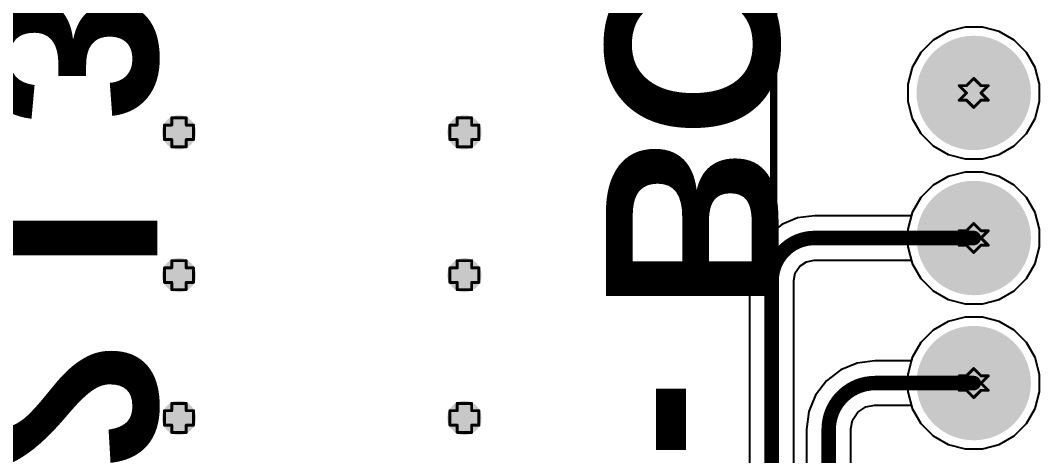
# Model space of a CAD drawing. Header units: inches. Extents: x -0.1 to 10.2, y 0 to 6.5.
# Drawn here: x 0.717 to 1.42, y 1.765 to 2.065 of the extents above; entities that cross this region are included whole.
import ezdxf

# ---------------------------------------------------------------- set-up
doc = ezdxf.new("R2010")
doc.units = ezdxf.units.IN
doc.header["$MEASUREMENT"] = 0
for name, color, linetype in [('Bottom Layer', 5, 'Continuous'), ('Bottom Overlay', 54, 'Continuous'), ('Bottom Solder', 6, 'Continuous'), ('Drill Drawing', 1, 'Continuous'), ('Multi-Layer', 9, 'Continuous'), ('Pad Holes', 156, 'Continuous'), ('Top Layer', 1, 'Continuous'), ('Top Solder', 216, 'Continuous'), ('Via Holes', 16, 'Continuous')]:
    doc.layers.add(name, color=color, linetype=linetype)
doc.styles.add('Arial_Bold', font='', dxfattribs={"height": 0.2})
doc.styles.get('Arial_Bold').set_extended_font_data('Arial', bold=True)

# ---------------------------------------------------------------- blocks, each defined once
blk = doc.blocks.new('X9555WV_2_12_6TV01_B_56')
at = {"layer": 'Bottom Layer'}
h = blk.add_hatch(color=5, dxfattribs=at)
edge = h.paths.add_edge_path()
edge.add_arc((0.15, -0.05), 0.03543, 0, 360)
h = blk.add_hatch(color=5, dxfattribs=at)
edge = h.paths.add_edge_path()
edge.add_arc((0.25, -0.05), 0.03543, 0, 360)
h = blk.add_hatch(color=5, dxfattribs=at)
edge = h.paths.add_edge_path()
edge.add_arc((0.35, -0.05), 0.03543, 0, 360)
at = {"layer": 'Bottom Solder'}
h = blk.add_hatch(color=6, dxfattribs=at)
edge = h.paths.add_edge_path()
edge.add_arc((0.15, -0.05), 0.03943, 0, 360)
h = blk.add_hatch(color=6, dxfattribs=at)
edge = h.paths.add_edge_path()
edge.add_arc((0.25, -0.05), 0.03943, 0, 360)
h = blk.add_hatch(color=6, dxfattribs=at)
edge = h.paths.add_edge_path()
edge.add_arc((0.35, -0.05), 0.03943, 0, 360)
at = {"layer": 'Multi-Layer'}
h = blk.add_hatch(color=9, dxfattribs=at)
edge = h.paths.add_edge_path()
edge.add_arc((0.15, -0.05), 0.03543, 0, 360)
h = blk.add_hatch(color=9, dxfattribs=at)
edge = h.paths.add_edge_path()
edge.add_arc((0.25, -0.05), 0.03543, 0, 360)
h = blk.add_hatch(color=9, dxfattribs=at)
edge = h.paths.add_edge_path()
edge.add_arc((0.35, -0.05), 0.03543, 0, 360)
at = {"layer": 'Pad Holes'}
h = blk.add_hatch(color=7, dxfattribs=at)
edge = h.paths.add_edge_path()
edge.add_arc((0.15, -0.05), 0.02165, 0, 360)
h = blk.add_hatch(color=7, dxfattribs=at)
edge = h.paths.add_edge_path()
edge.add_arc((0.25, -0.05), 0.02165, 0, 360)
h = blk.add_hatch(color=7, dxfattribs=at)
edge = h.paths.add_edge_path()
edge.add_arc((0.35, -0.05), 0.02165, 0, 360)
at = {"layer": 'Top Layer'}
h = blk.add_hatch(color=1, dxfattribs=at)
edge = h.paths.add_edge_path()
edge.add_arc((0.15, -0.05), 0.03543, 0, 360)
h = blk.add_hatch(color=1, dxfattribs=at)
edge = h.paths.add_edge_path()
edge.add_arc((0.25, -0.05), 0.03543, 0, 360)
h = blk.add_hatch(color=1, dxfattribs=at)
edge = h.paths.add_edge_path()
edge.add_arc((0.35, -0.05), 0.03543, 0, 360)
at = {"layer": 'Top Solder'}
h = blk.add_hatch(color=216, dxfattribs=at)
edge = h.paths.add_edge_path()
edge.add_arc((0.15, -0.05), 0.03943, 0, 360)
h = blk.add_hatch(color=216, dxfattribs=at)
edge = h.paths.add_edge_path()
edge.add_arc((0.25, -0.05), 0.03943, 0, 360)
h = blk.add_hatch(color=216, dxfattribs=at)
edge = h.paths.add_edge_path()
edge.add_arc((0.35, -0.05), 0.03943, 0, 360)
at = {"layer": 'Bottom Overlay'}
blk.add_lwpolyline([(0.755, -0.188, 0.005, 0.005, 0), (-0.755, -0.188, 0.005, 0.005, 0)], format="xyseb", dxfattribs=at)

msp = doc.modelspace()

# ---------------------------------------------------------------- hatches: boundary and pattern name
at = {"layer": 'Bottom Layer'}
h = msp.add_hatch(color=5, dxfattribs=at)
edge = h.paths.add_edge_path()
edge.add_arc((0.82677, 1.98819), 0.01181, 0, 360)
h = msp.add_hatch(color=5, dxfattribs=at)
edge = h.paths.add_edge_path()
edge.add_arc((1.02362, 1.98819), 0.01181, 0, 360)
h = msp.add_hatch(color=5, dxfattribs=at)
edge = h.paths.add_edge_path()
edge.add_arc((0.82677, 1.88976), 0.01181, 0, 360)
h = msp.add_hatch(color=5, dxfattribs=at)
edge = h.paths.add_edge_path()
edge.add_arc((1.02362, 1.88976), 0.01181, 0, 360)
h = msp.add_hatch(color=5, dxfattribs=at)
edge = h.paths.add_edge_path()
edge.add_arc((0.82677, 1.79134), 0.01181, 0, 360)
h = msp.add_hatch(color=5, dxfattribs=at)
edge = h.paths.add_edge_path()
edge.add_arc((1.02362, 1.79134), 0.01181, 0, 360)
at = {"layer": 'Top Layer'}
h = msp.add_hatch(color=1, dxfattribs=at)
edge = h.paths.add_edge_path()
edge.add_arc((0.82677, 1.98819), 0.01181, 0, 360)
h = msp.add_hatch(color=1, dxfattribs=at)
edge = h.paths.add_edge_path()
edge.add_arc((1.02362, 1.98819), 0.01181, 0, 360)
h = msp.add_hatch(color=1, dxfattribs=at)
edge = h.paths.add_edge_path()
edge.add_arc((0.82677, 1.88976), 0.01181, 0, 360)
h = msp.add_hatch(color=1, dxfattribs=at)
edge = h.paths.add_edge_path()
edge.add_arc((1.02362, 1.88976), 0.01181, 0, 360)
h = msp.add_hatch(color=1, dxfattribs=at)
edge = h.paths.add_edge_path()
edge.add_arc((0.82677, 1.79134), 0.01181, 0, 360)
h = msp.add_hatch(color=1, dxfattribs=at)
edge = h.paths.add_edge_path()
edge.add_arc((1.02362, 1.79134), 0.01181, 0, 360)
at = {"layer": 'Via Holes'}
h = msp.add_hatch(color=7, dxfattribs=at)
edge = h.paths.add_edge_path()
edge.add_arc((0.82677, 1.98819), 0.00591, 0, 360)
h = msp.add_hatch(color=7, dxfattribs=at)
edge = h.paths.add_edge_path()
edge.add_arc((1.02362, 1.98819), 0.00591, 0, 360)
h = msp.add_hatch(color=7, dxfattribs=at)
edge = h.paths.add_edge_path()
edge.add_arc((0.82677, 1.88976), 0.00591, 0, 360)
h = msp.add_hatch(color=7, dxfattribs=at)
edge = h.paths.add_edge_path()
edge.add_arc((1.02362, 1.88976), 0.00591, 0, 360)
h = msp.add_hatch(color=7, dxfattribs=at)
edge = h.paths.add_edge_path()
edge.add_arc((0.82677, 1.79134), 0.00591, 0, 360)
h = msp.add_hatch(color=7, dxfattribs=at)
edge = h.paths.add_edge_path()
edge.add_arc((1.02362, 1.79134), 0.00591, 0, 360)

# ---------------------------------------------------------------- linework, layer by layer
at = {"layer": 'Bottom Layer'}
for p, q in [((1.36882, 2.06079), (1.35726, 2.05769)), ((1.38078, 2.06079), (1.36882, 2.06079)), ((1.39234, 2.05769), (1.38078, 2.06079)), ((1.35726, 2.05769), (1.3469, 2.05171)), ((1.4027, 2.05171), (1.39234, 2.05769)), ((1.3469, 2.05171), (1.33844, 2.04325)), ((1.41116, 2.04325), (1.4027, 2.05171)), ((1.33844, 2.04325), (1.33246, 2.03289)), ((1.41714, 2.03289), (1.41116, 2.04325)), ((1.33246, 2.03289), (1.32937, 2.02134)), ((1.42023, 2.02134), (1.41714, 2.03289)), ((1.32937, 2.02134), (1.32937, 2.00937)), ((1.42023, 2.00937), (1.42023, 2.02134)), ((1.32937, 2.00937), (1.33246, 1.99782)), ((1.41714, 1.99782), (1.42023, 2.00937)), ((1.33246, 1.99782), (1.33844, 1.98746)), ((1.41116, 1.98746), (1.41714, 1.99782)), ((1.33844, 1.98746), (1.3469, 1.979)), ((1.4027, 1.979), (1.41116, 1.98746)), ((1.3469, 1.979), (1.35726, 1.97302)), ((1.39234, 1.97302), (1.4027, 1.979)), ((1.35726, 1.97302), (1.36882, 1.96992)), ((1.36882, 1.96992), (1.38078, 1.96992)), ((1.38078, 1.96992), (1.39234, 1.97302)), ((1.35726, 1.95769), (1.3469, 1.95171)), ((1.36882, 1.96079), (1.35726, 1.95769)), ((1.38078, 1.96079), (1.36882, 1.96079)), ((1.39234, 1.95769), (1.38078, 1.96079)), ((1.4027, 1.95171), (1.39234, 1.95769)), ((1.3469, 1.95171), (1.33844, 1.94325)), ((1.41116, 1.94325), (1.4027, 1.95171)), ((1.33844, 1.94325), (1.33246, 1.93289)), ((1.41714, 1.93289), (1.41116, 1.94325)), ((1.33246, 1.93289), (1.33186, 1.93065)), ((1.42023, 1.92134), (1.41714, 1.93289)), ((1.25334, 1.92921), (1.2425, 1.92472)), ((1.26496, 1.93074), (1.25334, 1.92921)), ((1.26496, 1.93065), (1.26496, 1.93074)), ((1.33186, 1.93065), (1.26496, 1.93065)), ((1.26496, 1.93065), (1.26496, 1.93065)), ((1.2425, 1.92472), (1.2332, 1.91758)), ((1.42023, 1.90937), (1.42023, 1.92134)), ((1.2332, 1.91758), (1.22607, 1.90828)), ((1.22607, 1.90828), (1.22158, 1.89745)), ((1.41714, 1.89782), (1.42023, 1.90937)), ((1.25485, 1.89594), (1.25949, 1.89904)), ((1.25949, 1.89904), (1.26479, 1.90009)), ((1.26479, 1.90009), (1.26496, 1.90006)), ((1.26496, 1.90006), (1.33186, 1.90006)), ((1.33186, 1.90006), (1.33246, 1.89782)), ((1.33246, 1.89782), (1.33844, 1.88746)), ((1.41116, 1.88746), (1.41714, 1.89782)), ((1.22158, 1.89745), (1.22005, 1.88583)), ((1.25069, 1.886), (1.25175, 1.8913)), ((1.25175, 1.8913), (1.25485, 1.89594)), ((1.22005, 1.88583), (1.22014, 1.88583)), ((1.22014, 1.88583), (1.22014, 1.29508)), ((1.25073, 1.88583), (1.25069, 1.886)), ((1.25073, 1.38513), (1.25073, 1.88583)), ((1.33844, 1.88746), (1.3469, 1.879)), ((1.4027, 1.879), (1.41116, 1.88746)), ((1.3469, 1.879), (1.35726, 1.87302)), ((1.39234, 1.87302), (1.4027, 1.879)), ((1.35726, 1.87302), (1.36882, 1.86992)), ((1.36882, 1.86992), (1.38078, 1.86992)), ((1.38078, 1.86992), (1.39234, 1.87302)), ((1.35726, 1.85769), (1.3469, 1.85171)), ((1.36882, 1.86079), (1.35726, 1.85769)), ((1.38078, 1.86079), (1.36882, 1.86079)), ((1.39234, 1.85769), (1.38078, 1.86079)), ((1.4027, 1.85171), (1.39234, 1.85769)), ((1.3469, 1.85171), (1.33844, 1.84325)), ((1.41116, 1.84325), (1.4027, 1.85171)), ((1.33844, 1.84325), (1.33246, 1.83289)), ((1.41714, 1.83289), (1.41116, 1.84325)), ((1.29445, 1.82915), (1.28305, 1.82442)), ((1.30669, 1.83076), (1.29445, 1.82915)), ((1.30669, 1.83065), (1.30669, 1.83076)), ((1.33186, 1.83065), (1.30669, 1.83065)), ((1.30669, 1.83065), (1.30669, 1.83065)), ((1.33246, 1.83289), (1.33186, 1.83065)), ((1.42023, 1.82134), (1.41714, 1.83289)), ((1.28305, 1.82442), (1.27325, 1.81691)), ((1.42023, 1.80937), (1.42023, 1.82134)), ((1.27325, 1.81691), (1.26573, 1.80711)), ((1.26573, 1.80711), (1.26101, 1.79571)), ((1.41714, 1.79782), (1.42023, 1.80937)), ((1.3003, 1.7989), (1.3064, 1.80012)), ((1.3064, 1.80012), (1.30669, 1.80006)), ((1.30669, 1.80006), (1.33186, 1.80006)), ((1.33186, 1.80006), (1.33246, 1.79782)), ((1.26101, 1.79571), (1.2594, 1.78346)), ((1.29125, 1.78986), (1.29488, 1.79528)), ((1.29488, 1.79528), (1.3003, 1.7989)), ((1.33246, 1.79782), (1.33844, 1.78746)), ((1.41116, 1.78746), (1.41714, 1.79782)), ((1.29004, 1.78375), (1.29125, 1.78986)), ((1.33844, 1.78746), (1.3469, 1.779)), ((1.4027, 1.779), (1.41116, 1.78746)), ((1.2594, 1.78346), (1.25951, 1.78346)), ((1.25951, 1.78346), (1.25951, 1.38137)), ((1.2901, 1.78346), (1.29004, 1.78375)), ((1.2901, 1.46387), (1.2901, 1.78346)), ((1.3469, 1.779), (1.35726, 1.77302)), ((1.39234, 1.77302), (1.4027, 1.779)), ((1.35726, 1.77302), (1.36882, 1.76992)), ((1.38078, 1.76992), (1.39234, 1.77302)), ((1.36882, 1.76992), (1.38078, 1.76992))]:
    msp.add_line(p, q, dxfattribs=at)
for points in [[(1.23543, 1.88583, 0.01, 0.01, -0.414214), (1.26496, 1.91535, 0.01, 0.01, 0)], [(1.26496, 1.91535, 0.01, 0.01, 0), (1.3748, 1.91535, 0.01, 0.01, 0)], [(1.23543, 1.27953, 0.01, 0.01, 0), (1.23543, 1.88583, 0.01, 0.01, 0)], [(1.2748, 1.78346, 0.01, 0.01, -0.414214), (1.30669, 1.81535, 0.01, 0.01, 0)], [(1.30669, 1.81535, 0.01, 0.01, 0), (1.3748, 1.81535, 0.01, 0.01, 0)], [(1.2748, 1.35827, 0.01, 0.01, 0), (1.2748, 1.78346, 0.01, 0.01, 0)]]:
    msp.add_lwpolyline(points, format="xyseb", dxfattribs=at)
for points in [[(1.26246, 1.91535, 0.005, 0.005, 1), (1.26746, 1.91535, 0.005, 0.005, 1)], [(1.26246, 1.91535, 0.005, 0.005, 1), (1.26746, 1.91535, 0.005, 0.005, 1)], [(1.3723, 1.91535, 0.005, 0.005, 1), (1.3773, 1.91535, 0.005, 0.005, 1)], [(1.23293, 1.88583, 0.005, 0.005, 1), (1.23793, 1.88583, 0.005, 0.005, 1)], [(1.23293, 1.88583, 0.005, 0.005, 1), (1.23793, 1.88583, 0.005, 0.005, 1)], [(1.30419, 1.81535, 0.005, 0.005, 1), (1.30919, 1.81535, 0.005, 0.005, 1)], [(1.30419, 1.81535, 0.005, 0.005, 1), (1.30919, 1.81535, 0.005, 0.005, 1)], [(1.3723, 1.81535, 0.005, 0.005, 1), (1.3773, 1.81535, 0.005, 0.005, 1)], [(1.2723, 1.78346, 0.005, 0.005, 1), (1.2773, 1.78346, 0.005, 0.005, 1)], [(1.2723, 1.78346, 0.005, 0.005, 1), (1.2773, 1.78346, 0.005, 0.005, 1)]]:
    msp.add_lwpolyline(points, format="xyseb", close=True, dxfattribs=at)
at = {"layer": 'Drill Drawing'}
for points in [[(1.3698, 2.02035, 0.002, 0.002, 0), (1.3748, 2.02535, 0.002, 0.002, 0)], [(1.3748, 2.02535, 0.002, 0.002, 0), (1.3798, 2.02035, 0.002, 0.002, 0)], [(1.3648, 2.02035, 0.002, 0.002, 0), (1.3698, 2.01535, 0.002, 0.002, 0)], [(1.3648, 2.02035, 0.002, 0.002, 0), (1.3698, 2.02035, 0.002, 0.002, 0)], [(1.3798, 2.02035, 0.002, 0.002, 0), (1.3848, 2.02035, 0.002, 0.002, 0)], [(1.3798, 2.01535, 0.002, 0.002, 0), (1.3848, 2.02035, 0.002, 0.002, 0)], [(1.3648, 2.01035, 0.002, 0.002, 0), (1.3698, 2.01535, 0.002, 0.002, 0)], [(1.3648, 2.01035, 0.002, 0.002, 0), (1.3698, 2.01035, 0.002, 0.002, 0)], [(1.3698, 2.01035, 0.002, 0.002, 0), (1.3748, 2.00535, 0.002, 0.002, 0)], [(1.3748, 2.00535, 0.002, 0.002, 0), (1.3798, 2.01035, 0.002, 0.002, 0)], [(1.3798, 2.01535, 0.002, 0.002, 0), (1.3848, 2.01035, 0.002, 0.002, 0)], [(1.3798, 2.01035, 0.002, 0.002, 0), (1.3848, 2.01035, 0.002, 0.002, 0)], [(0.82177, 1.99319, 0.002, 0.002, 0), (0.82177, 1.99819, 0.002, 0.002, 0)], [(0.82177, 1.99819, 0.002, 0.002, 0), (0.83177, 1.99819, 0.002, 0.002, 0)], [(0.83177, 1.99319, 0.002, 0.002, 0), (0.83177, 1.99819, 0.002, 0.002, 0)], [(1.01862, 1.99319, 0.002, 0.002, 0), (1.01862, 1.99819, 0.002, 0.002, 0)], [(1.01862, 1.99819, 0.002, 0.002, 0), (1.02862, 1.99819, 0.002, 0.002, 0)], [(1.02862, 1.99319, 0.002, 0.002, 0), (1.02862, 1.99819, 0.002, 0.002, 0)], [(0.81677, 1.98319, 0.002, 0.002, 0), (0.81677, 1.99319, 0.002, 0.002, 0)], [(0.81677, 1.99319, 0.002, 0.002, 0), (0.82177, 1.99319, 0.002, 0.002, 0)], [(0.83177, 1.99319, 0.002, 0.002, 0), (0.83677, 1.99319, 0.002, 0.002, 0)], [(0.83677, 1.98319, 0.002, 0.002, 0), (0.83677, 1.99319, 0.002, 0.002, 0)], [(1.01362, 1.98319, 0.002, 0.002, 0), (1.01362, 1.99319, 0.002, 0.002, 0)], [(1.01362, 1.99319, 0.002, 0.002, 0), (1.01862, 1.99319, 0.002, 0.002, 0)], [(1.02862, 1.99319, 0.002, 0.002, 0), (1.03362, 1.99319, 0.002, 0.002, 0)], [(1.03362, 1.98319, 0.002, 0.002, 0), (1.03362, 1.99319, 0.002, 0.002, 0)], [(0.81677, 1.98319, 0.002, 0.002, 0), (0.82177, 1.98319, 0.002, 0.002, 0)], [(0.82177, 1.97819, 0.002, 0.002, 0), (0.82177, 1.98319, 0.002, 0.002, 0)], [(0.83177, 1.98319, 0.002, 0.002, 0), (0.83677, 1.98319, 0.002, 0.002, 0)], [(0.83177, 1.97819, 0.002, 0.002, 0), (0.83177, 1.98319, 0.002, 0.002, 0)], [(1.01362, 1.98319, 0.002, 0.002, 0), (1.01862, 1.98319, 0.002, 0.002, 0)], [(1.01862, 1.97819, 0.002, 0.002, 0), (1.01862, 1.98319, 0.002, 0.002, 0)], [(1.02862, 1.98319, 0.002, 0.002, 0), (1.03362, 1.98319, 0.002, 0.002, 0)], [(1.02862, 1.97819, 0.002, 0.002, 0), (1.02862, 1.98319, 0.002, 0.002, 0)], [(0.82177, 1.97819, 0.002, 0.002, 0), (0.83177, 1.97819, 0.002, 0.002, 0)], [(1.01862, 1.97819, 0.002, 0.002, 0), (1.02862, 1.97819, 0.002, 0.002, 0)], [(1.3698, 1.92035, 0.002, 0.002, 0), (1.3748, 1.92535, 0.002, 0.002, 0)], [(1.3748, 1.92535, 0.002, 0.002, 0), (1.3798, 1.92035, 0.002, 0.002, 0)], [(1.3648, 1.92035, 0.002, 0.002, 0), (1.3698, 1.91535, 0.002, 0.002, 0)], [(1.3648, 1.92035, 0.002, 0.002, 0), (1.3698, 1.92035, 0.002, 0.002, 0)], [(1.3798, 1.92035, 0.002, 0.002, 0), (1.3848, 1.92035, 0.002, 0.002, 0)], [(1.3798, 1.91535, 0.002, 0.002, 0), (1.3848, 1.92035, 0.002, 0.002, 0)], [(1.3648, 1.91035, 0.002, 0.002, 0), (1.3698, 1.91535, 0.002, 0.002, 0)], [(1.3798, 1.91535, 0.002, 0.002, 0), (1.3848, 1.91035, 0.002, 0.002, 0)], [(1.3648, 1.91035, 0.002, 0.002, 0), (1.3698, 1.91035, 0.002, 0.002, 0)], [(1.3698, 1.91035, 0.002, 0.002, 0), (1.3748, 1.90535, 0.002, 0.002, 0)], [(1.3748, 1.90535, 0.002, 0.002, 0), (1.3798, 1.91035, 0.002, 0.002, 0)], [(1.3798, 1.91035, 0.002, 0.002, 0), (1.3848, 1.91035, 0.002, 0.002, 0)], [(0.82177, 1.89476, 0.002, 0.002, 0), (0.82177, 1.89976, 0.002, 0.002, 0)], [(0.82177, 1.89976, 0.002, 0.002, 0), (0.83177, 1.89976, 0.002, 0.002, 0)], [(0.83177, 1.89476, 0.002, 0.002, 0), (0.83177, 1.89976, 0.002, 0.002, 0)], [(1.01862, 1.89476, 0.002, 0.002, 0), (1.01862, 1.89976, 0.002, 0.002, 0)], [(1.01862, 1.89976, 0.002, 0.002, 0), (1.02862, 1.89976, 0.002, 0.002, 0)], [(1.02862, 1.89476, 0.002, 0.002, 0), (1.02862, 1.89976, 0.002, 0.002, 0)], [(0.81677, 1.88476, 0.002, 0.002, 0), (0.81677, 1.89476, 0.002, 0.002, 0)], [(0.81677, 1.89476, 0.002, 0.002, 0), (0.82177, 1.89476, 0.002, 0.002, 0)], [(0.83177, 1.89476, 0.002, 0.002, 0), (0.83677, 1.89476, 0.002, 0.002, 0)], [(0.83677, 1.88476, 0.002, 0.002, 0), (0.83677, 1.89476, 0.002, 0.002, 0)], [(1.01362, 1.88476, 0.002, 0.002, 0), (1.01362, 1.89476, 0.002, 0.002, 0)], [(1.01362, 1.89476, 0.002, 0.002, 0), (1.01862, 1.89476, 0.002, 0.002, 0)], [(1.02862, 1.89476, 0.002, 0.002, 0), (1.03362, 1.89476, 0.002, 0.002, 0)], [(1.03362, 1.88476, 0.002, 0.002, 0), (1.03362, 1.89476, 0.002, 0.002, 0)], [(0.81677, 1.88476, 0.002, 0.002, 0), (0.82177, 1.88476, 0.002, 0.002, 0)], [(0.82177, 1.87976, 0.002, 0.002, 0), (0.82177, 1.88476, 0.002, 0.002, 0)], [(0.83177, 1.88476, 0.002, 0.002, 0), (0.83677, 1.88476, 0.002, 0.002, 0)], [(0.83177, 1.87976, 0.002, 0.002, 0), (0.83177, 1.88476, 0.002, 0.002, 0)], [(1.01362, 1.88476, 0.002, 0.002, 0), (1.01862, 1.88476, 0.002, 0.002, 0)], [(1.01862, 1.87976, 0.002, 0.002, 0), (1.01862, 1.88476, 0.002, 0.002, 0)], [(1.02862, 1.88476, 0.002, 0.002, 0), (1.03362, 1.88476, 0.002, 0.002, 0)], [(1.02862, 1.87976, 0.002, 0.002, 0), (1.02862, 1.88476, 0.002, 0.002, 0)], [(0.82177, 1.87976, 0.002, 0.002, 0), (0.83177, 1.87976, 0.002, 0.002, 0)], [(1.01862, 1.87976, 0.002, 0.002, 0), (1.02862, 1.87976, 0.002, 0.002, 0)], [(1.3648, 1.82035, 0.002, 0.002, 0), (1.3698, 1.81535, 0.002, 0.002, 0)], [(1.3648, 1.82035, 0.002, 0.002, 0), (1.3698, 1.82035, 0.002, 0.002, 0)], [(1.3698, 1.82035, 0.002, 0.002, 0), (1.3748, 1.82535, 0.002, 0.002, 0)], [(1.3748, 1.82535, 0.002, 0.002, 0), (1.3798, 1.82035, 0.002, 0.002, 0)], [(1.3798, 1.82035, 0.002, 0.002, 0), (1.3848, 1.82035, 0.002, 0.002, 0)], [(1.3798, 1.81535, 0.002, 0.002, 0), (1.3848, 1.82035, 0.002, 0.002, 0)], [(1.3648, 1.81035, 0.002, 0.002, 0), (1.3698, 1.81535, 0.002, 0.002, 0)], [(1.3798, 1.81535, 0.002, 0.002, 0), (1.3848, 1.81035, 0.002, 0.002, 0)], [(1.3648, 1.81035, 0.002, 0.002, 0), (1.3698, 1.81035, 0.002, 0.002, 0)], [(1.3698, 1.81035, 0.002, 0.002, 0), (1.3748, 1.80535, 0.002, 0.002, 0)], [(1.3748, 1.80535, 0.002, 0.002, 0), (1.3798, 1.81035, 0.002, 0.002, 0)], [(1.3798, 1.81035, 0.002, 0.002, 0), (1.3848, 1.81035, 0.002, 0.002, 0)], [(0.82177, 1.79634, 0.002, 0.002, 0), (0.82177, 1.80134, 0.002, 0.002, 0)], [(0.82177, 1.80134, 0.002, 0.002, 0), (0.83177, 1.80134, 0.002, 0.002, 0)], [(0.83177, 1.79634, 0.002, 0.002, 0), (0.83177, 1.80134, 0.002, 0.002, 0)], [(1.01862, 1.79634, 0.002, 0.002, 0), (1.01862, 1.80134, 0.002, 0.002, 0)], [(1.01862, 1.80134, 0.002, 0.002, 0), (1.02862, 1.80134, 0.002, 0.002, 0)], [(1.02862, 1.79634, 0.002, 0.002, 0), (1.02862, 1.80134, 0.002, 0.002, 0)], [(0.81677, 1.78634, 0.002, 0.002, 0), (0.81677, 1.79634, 0.002, 0.002, 0)], [(0.81677, 1.79634, 0.002, 0.002, 0), (0.82177, 1.79634, 0.002, 0.002, 0)], [(0.83177, 1.79634, 0.002, 0.002, 0), (0.83677, 1.79634, 0.002, 0.002, 0)], [(0.83677, 1.78634, 0.002, 0.002, 0), (0.83677, 1.79634, 0.002, 0.002, 0)], [(1.01362, 1.78634, 0.002, 0.002, 0), (1.01362, 1.79634, 0.002, 0.002, 0)], [(1.01362, 1.79634, 0.002, 0.002, 0), (1.01862, 1.79634, 0.002, 0.002, 0)], [(1.02862, 1.79634, 0.002, 0.002, 0), (1.03362, 1.79634, 0.002, 0.002, 0)], [(1.03362, 1.78634, 0.002, 0.002, 0), (1.03362, 1.79634, 0.002, 0.002, 0)], [(0.81677, 1.78634, 0.002, 0.002, 0), (0.82177, 1.78634, 0.002, 0.002, 0)], [(0.82177, 1.78134, 0.002, 0.002, 0), (0.82177, 1.78634, 0.002, 0.002, 0)], [(0.83177, 1.78634, 0.002, 0.002, 0), (0.83677, 1.78634, 0.002, 0.002, 0)], [(0.83177, 1.78134, 0.002, 0.002, 0), (0.83177, 1.78634, 0.002, 0.002, 0)], [(1.01362, 1.78634, 0.002, 0.002, 0), (1.01862, 1.78634, 0.002, 0.002, 0)], [(1.01862, 1.78134, 0.002, 0.002, 0), (1.01862, 1.78634, 0.002, 0.002, 0)], [(1.02862, 1.78634, 0.002, 0.002, 0), (1.03362, 1.78634, 0.002, 0.002, 0)], [(1.02862, 1.78134, 0.002, 0.002, 0), (1.02862, 1.78634, 0.002, 0.002, 0)], [(0.82177, 1.78134, 0.002, 0.002, 0), (0.83177, 1.78134, 0.002, 0.002, 0)], [(1.01862, 1.78134, 0.002, 0.002, 0), (1.02862, 1.78134, 0.002, 0.002, 0)]]:
    msp.add_lwpolyline(points, format="xyseb", dxfattribs=at)
for points in [[(1.3743, 2.02535, 0.001, 0.001, 1), (1.3753, 2.02535, 0.001, 0.001, 1)], [(1.3743, 2.02535, 0.001, 0.001, 1), (1.3753, 2.02535, 0.001, 0.001, 1)], [(1.3643, 2.02035, 0.001, 0.001, 1), (1.3653, 2.02035, 0.001, 0.001, 1)], [(1.3643, 2.02035, 0.001, 0.001, 1), (1.3653, 2.02035, 0.001, 0.001, 1)], [(1.3693, 2.02035, 0.001, 0.001, 1), (1.3703, 2.02035, 0.001, 0.001, 1)], [(1.3693, 2.02035, 0.001, 0.001, 1), (1.3703, 2.02035, 0.001, 0.001, 1)], [(1.3793, 2.02035, 0.001, 0.001, 1), (1.3803, 2.02035, 0.001, 0.001, 1)], [(1.3793, 2.02035, 0.001, 0.001, 1), (1.3803, 2.02035, 0.001, 0.001, 1)], [(1.3843, 2.02035, 0.001, 0.001, 1), (1.3853, 2.02035, 0.001, 0.001, 1)], [(1.3843, 2.02035, 0.001, 0.001, 1), (1.3853, 2.02035, 0.001, 0.001, 1)], [(1.3643, 2.01035, 0.001, 0.001, 1), (1.3653, 2.01035, 0.001, 0.001, 1)], [(1.3643, 2.01035, 0.001, 0.001, 1), (1.3653, 2.01035, 0.001, 0.001, 1)], [(1.3693, 2.01535, 0.001, 0.001, 1), (1.3703, 2.01535, 0.001, 0.001, 1)], [(1.3693, 2.01535, 0.001, 0.001, 1), (1.3703, 2.01535, 0.001, 0.001, 1)], [(1.3693, 2.01035, 0.001, 0.001, 1), (1.3703, 2.01035, 0.001, 0.001, 1)], [(1.3693, 2.01035, 0.001, 0.001, 1), (1.3703, 2.01035, 0.001, 0.001, 1)], [(1.3793, 2.01535, 0.001, 0.001, 1), (1.3803, 2.01535, 0.001, 0.001, 1)], [(1.3793, 2.01535, 0.001, 0.001, 1), (1.3803, 2.01535, 0.001, 0.001, 1)], [(1.3793, 2.01035, 0.001, 0.001, 1), (1.3803, 2.01035, 0.001, 0.001, 1)], [(1.3793, 2.01035, 0.001, 0.001, 1), (1.3803, 2.01035, 0.001, 0.001, 1)], [(1.3843, 2.01035, 0.001, 0.001, 1), (1.3853, 2.01035, 0.001, 0.001, 1)], [(1.3843, 2.01035, 0.001, 0.001, 1), (1.3853, 2.01035, 0.001, 0.001, 1)], [(1.3743, 2.00535, 0.001, 0.001, 1), (1.3753, 2.00535, 0.001, 0.001, 1)], [(1.3743, 2.00535, 0.001, 0.001, 1), (1.3753, 2.00535, 0.001, 0.001, 1)], [(0.82127, 1.99819, 0.001, 0.001, 1), (0.82227, 1.99819, 0.001, 0.001, 1)], [(0.82127, 1.99819, 0.001, 0.001, 1), (0.82227, 1.99819, 0.001, 0.001, 1)], [(0.83127, 1.99819, 0.001, 0.001, 1), (0.83227, 1.99819, 0.001, 0.001, 1)], [(0.83127, 1.99819, 0.001, 0.001, 1), (0.83227, 1.99819, 0.001, 0.001, 1)], [(1.01812, 1.99819, 0.001, 0.001, 1), (1.01912, 1.99819, 0.001, 0.001, 1)], [(1.01812, 1.99819, 0.001, 0.001, 1), (1.01912, 1.99819, 0.001, 0.001, 1)], [(1.02812, 1.99819, 0.001, 0.001, 1), (1.02912, 1.99819, 0.001, 0.001, 1)], [(1.02812, 1.99819, 0.001, 0.001, 1), (1.02912, 1.99819, 0.001, 0.001, 1)], [(0.81627, 1.99319, 0.001, 0.001, 1), (0.81727, 1.99319, 0.001, 0.001, 1)], [(0.81627, 1.99319, 0.001, 0.001, 1), (0.81727, 1.99319, 0.001, 0.001, 1)], [(0.82127, 1.99319, 0.001, 0.001, 1), (0.82227, 1.99319, 0.001, 0.001, 1)], [(0.82127, 1.99319, 0.001, 0.001, 1), (0.82227, 1.99319, 0.001, 0.001, 1)], [(0.83127, 1.99319, 0.001, 0.001, 1), (0.83227, 1.99319, 0.001, 0.001, 1)], [(0.83127, 1.99319, 0.001, 0.001, 1), (0.83227, 1.99319, 0.001, 0.001, 1)], [(0.83627, 1.99319, 0.001, 0.001, 1), (0.83727, 1.99319, 0.001, 0.001, 1)], [(0.83627, 1.99319, 0.001, 0.001, 1), (0.83727, 1.99319, 0.001, 0.001, 1)], [(1.01312, 1.99319, 0.001, 0.001, 1), (1.01412, 1.99319, 0.001, 0.001, 1)], [(1.01312, 1.99319, 0.001, 0.001, 1), (1.01412, 1.99319, 0.001, 0.001, 1)], [(1.01812, 1.99319, 0.001, 0.001, 1), (1.01912, 1.99319, 0.001, 0.001, 1)], [(1.01812, 1.99319, 0.001, 0.001, 1), (1.01912, 1.99319, 0.001, 0.001, 1)], [(1.02812, 1.99319, 0.001, 0.001, 1), (1.02912, 1.99319, 0.001, 0.001, 1)], [(1.02812, 1.99319, 0.001, 0.001, 1), (1.02912, 1.99319, 0.001, 0.001, 1)], [(1.03312, 1.99319, 0.001, 0.001, 1), (1.03412, 1.99319, 0.001, 0.001, 1)], [(1.03312, 1.99319, 0.001, 0.001, 1), (1.03412, 1.99319, 0.001, 0.001, 1)], [(0.81627, 1.98319, 0.001, 0.001, 1), (0.81727, 1.98319, 0.001, 0.001, 1)], [(0.81627, 1.98319, 0.001, 0.001, 1), (0.81727, 1.98319, 0.001, 0.001, 1)], [(0.82127, 1.98319, 0.001, 0.001, 1), (0.82227, 1.98319, 0.001, 0.001, 1)], [(0.82127, 1.98319, 0.001, 0.001, 1), (0.82227, 1.98319, 0.001, 0.001, 1)], [(0.83127, 1.98319, 0.001, 0.001, 1), (0.83227, 1.98319, 0.001, 0.001, 1)], [(0.83127, 1.98319, 0.001, 0.001, 1), (0.83227, 1.98319, 0.001, 0.001, 1)], [(0.83627, 1.98319, 0.001, 0.001, 1), (0.83727, 1.98319, 0.001, 0.001, 1)], [(0.83627, 1.98319, 0.001, 0.001, 1), (0.83727, 1.98319, 0.001, 0.001, 1)], [(1.01312, 1.98319, 0.001, 0.001, 1), (1.01412, 1.98319, 0.001, 0.001, 1)], [(1.01312, 1.98319, 0.001, 0.001, 1), (1.01412, 1.98319, 0.001, 0.001, 1)], [(1.01812, 1.98319, 0.001, 0.001, 1), (1.01912, 1.98319, 0.001, 0.001, 1)], [(1.01812, 1.98319, 0.001, 0.001, 1), (1.01912, 1.98319, 0.001, 0.001, 1)], [(1.02812, 1.98319, 0.001, 0.001, 1), (1.02912, 1.98319, 0.001, 0.001, 1)], [(1.02812, 1.98319, 0.001, 0.001, 1), (1.02912, 1.98319, 0.001, 0.001, 1)], [(1.03312, 1.98319, 0.001, 0.001, 1), (1.03412, 1.98319, 0.001, 0.001, 1)], [(1.03312, 1.98319, 0.001, 0.001, 1), (1.03412, 1.98319, 0.001, 0.001, 1)], [(0.82127, 1.97819, 0.001, 0.001, 1), (0.82227, 1.97819, 0.001, 0.001, 1)], [(0.82127, 1.97819, 0.001, 0.001, 1), (0.82227, 1.97819, 0.001, 0.001, 1)], [(0.83127, 1.97819, 0.001, 0.001, 1), (0.83227, 1.97819, 0.001, 0.001, 1)], [(0.83127, 1.97819, 0.001, 0.001, 1), (0.83227, 1.97819, 0.001, 0.001, 1)], [(1.01812, 1.97819, 0.001, 0.001, 1), (1.01912, 1.97819, 0.001, 0.001, 1)], [(1.01812, 1.97819, 0.001, 0.001, 1), (1.01912, 1.97819, 0.001, 0.001, 1)], [(1.02812, 1.97819, 0.001, 0.001, 1), (1.02912, 1.97819, 0.001, 0.001, 1)], [(1.02812, 1.97819, 0.001, 0.001, 1), (1.02912, 1.97819, 0.001, 0.001, 1)], [(1.3743, 1.92535, 0.001, 0.001, 1), (1.3753, 1.92535, 0.001, 0.001, 1)], [(1.3743, 1.92535, 0.001, 0.001, 1), (1.3753, 1.92535, 0.001, 0.001, 1)], [(1.3643, 1.92035, 0.001, 0.001, 1), (1.3653, 1.92035, 0.001, 0.001, 1)], [(1.3643, 1.92035, 0.001, 0.001, 1), (1.3653, 1.92035, 0.001, 0.001, 1)], [(1.3693, 1.92035, 0.001, 0.001, 1), (1.3703, 1.92035, 0.001, 0.001, 1)], [(1.3693, 1.92035, 0.001, 0.001, 1), (1.3703, 1.92035, 0.001, 0.001, 1)], [(1.3793, 1.92035, 0.001, 0.001, 1), (1.3803, 1.92035, 0.001, 0.001, 1)], [(1.3793, 1.92035, 0.001, 0.001, 1), (1.3803, 1.92035, 0.001, 0.001, 1)], [(1.3843, 1.92035, 0.001, 0.001, 1), (1.3853, 1.92035, 0.001, 0.001, 1)], [(1.3843, 1.92035, 0.001, 0.001, 1), (1.3853, 1.92035, 0.001, 0.001, 1)], [(1.3693, 1.91535, 0.001, 0.001, 1), (1.3703, 1.91535, 0.001, 0.001, 1)], [(1.3693, 1.91535, 0.001, 0.001, 1), (1.3703, 1.91535, 0.001, 0.001, 1)], [(1.3793, 1.91535, 0.001, 0.001, 1), (1.3803, 1.91535, 0.001, 0.001, 1)], [(1.3793, 1.91535, 0.001, 0.001, 1), (1.3803, 1.91535, 0.001, 0.001, 1)], [(1.3643, 1.91035, 0.001, 0.001, 1), (1.3653, 1.91035, 0.001, 0.001, 1)], [(1.3643, 1.91035, 0.001, 0.001, 1), (1.3653, 1.91035, 0.001, 0.001, 1)], [(1.3693, 1.91035, 0.001, 0.001, 1), (1.3703, 1.91035, 0.001, 0.001, 1)], [(1.3693, 1.91035, 0.001, 0.001, 1), (1.3703, 1.91035, 0.001, 0.001, 1)], [(1.3743, 1.90535, 0.001, 0.001, 1), (1.3753, 1.90535, 0.001, 0.001, 1)], [(1.3743, 1.90535, 0.001, 0.001, 1), (1.3753, 1.90535, 0.001, 0.001, 1)], [(1.3793, 1.91035, 0.001, 0.001, 1), (1.3803, 1.91035, 0.001, 0.001, 1)], [(1.3793, 1.91035, 0.001, 0.001, 1), (1.3803, 1.91035, 0.001, 0.001, 1)], [(1.3843, 1.91035, 0.001, 0.001, 1), (1.3853, 1.91035, 0.001, 0.001, 1)], [(1.3843, 1.91035, 0.001, 0.001, 1), (1.3853, 1.91035, 0.001, 0.001, 1)], [(0.82127, 1.89976, 0.001, 0.001, 1), (0.82227, 1.89976, 0.001, 0.001, 1)], [(0.82127, 1.89976, 0.001, 0.001, 1), (0.82227, 1.89976, 0.001, 0.001, 1)], [(0.83127, 1.89976, 0.001, 0.001, 1), (0.83227, 1.89976, 0.001, 0.001, 1)], [(0.83127, 1.89976, 0.001, 0.001, 1), (0.83227, 1.89976, 0.001, 0.001, 1)], [(1.01812, 1.89976, 0.001, 0.001, 1), (1.01912, 1.89976, 0.001, 0.001, 1)], [(1.01812, 1.89976, 0.001, 0.001, 1), (1.01912, 1.89976, 0.001, 0.001, 1)], [(1.02812, 1.89976, 0.001, 0.001, 1), (1.02912, 1.89976, 0.001, 0.001, 1)], [(1.02812, 1.89976, 0.001, 0.001, 1), (1.02912, 1.89976, 0.001, 0.001, 1)], [(0.81627, 1.89476, 0.001, 0.001, 1), (0.81727, 1.89476, 0.001, 0.001, 1)], [(0.81627, 1.89476, 0.001, 0.001, 1), (0.81727, 1.89476, 0.001, 0.001, 1)], [(0.82127, 1.89476, 0.001, 0.001, 1), (0.82227, 1.89476, 0.001, 0.001, 1)], [(0.82127, 1.89476, 0.001, 0.001, 1), (0.82227, 1.89476, 0.001, 0.001, 1)], [(0.83127, 1.89476, 0.001, 0.001, 1), (0.83227, 1.89476, 0.001, 0.001, 1)], [(0.83127, 1.89476, 0.001, 0.001, 1), (0.83227, 1.89476, 0.001, 0.001, 1)], [(0.83627, 1.89476, 0.001, 0.001, 1), (0.83727, 1.89476, 0.001, 0.001, 1)], [(0.83627, 1.89476, 0.001, 0.001, 1), (0.83727, 1.89476, 0.001, 0.001, 1)], [(1.01312, 1.89476, 0.001, 0.001, 1), (1.01412, 1.89476, 0.001, 0.001, 1)], [(1.01312, 1.89476, 0.001, 0.001, 1), (1.01412, 1.89476, 0.001, 0.001, 1)], [(1.01812, 1.89476, 0.001, 0.001, 1), (1.01912, 1.89476, 0.001, 0.001, 1)], [(1.01812, 1.89476, 0.001, 0.001, 1), (1.01912, 1.89476, 0.001, 0.001, 1)], [(1.02812, 1.89476, 0.001, 0.001, 1), (1.02912, 1.89476, 0.001, 0.001, 1)], [(1.02812, 1.89476, 0.001, 0.001, 1), (1.02912, 1.89476, 0.001, 0.001, 1)], [(1.03312, 1.89476, 0.001, 0.001, 1), (1.03412, 1.89476, 0.001, 0.001, 1)], [(1.03312, 1.89476, 0.001, 0.001, 1), (1.03412, 1.89476, 0.001, 0.001, 1)], [(0.81627, 1.88476, 0.001, 0.001, 1), (0.81727, 1.88476, 0.001, 0.001, 1)], [(0.81627, 1.88476, 0.001, 0.001, 1), (0.81727, 1.88476, 0.001, 0.001, 1)], [(0.82127, 1.88476, 0.001, 0.001, 1), (0.82227, 1.88476, 0.001, 0.001, 1)], [(0.82127, 1.88476, 0.001, 0.001, 1), (0.82227, 1.88476, 0.001, 0.001, 1)], [(0.83127, 1.88476, 0.001, 0.001, 1), (0.83227, 1.88476, 0.001, 0.001, 1)], [(0.83127, 1.88476, 0.001, 0.001, 1), (0.83227, 1.88476, 0.001, 0.001, 1)], [(0.83627, 1.88476, 0.001, 0.001, 1), (0.83727, 1.88476, 0.001, 0.001, 1)], [(0.83627, 1.88476, 0.001, 0.001, 1), (0.83727, 1.88476, 0.001, 0.001, 1)], [(1.01312, 1.88476, 0.001, 0.001, 1), (1.01412, 1.88476, 0.001, 0.001, 1)], [(1.01312, 1.88476, 0.001, 0.001, 1), (1.01412, 1.88476, 0.001, 0.001, 1)], [(1.01812, 1.88476, 0.001, 0.001, 1), (1.01912, 1.88476, 0.001, 0.001, 1)], [(1.01812, 1.88476, 0.001, 0.001, 1), (1.01912, 1.88476, 0.001, 0.001, 1)], [(1.02812, 1.88476, 0.001, 0.001, 1), (1.02912, 1.88476, 0.001, 0.001, 1)], [(1.02812, 1.88476, 0.001, 0.001, 1), (1.02912, 1.88476, 0.001, 0.001, 1)], [(1.03312, 1.88476, 0.001, 0.001, 1), (1.03412, 1.88476, 0.001, 0.001, 1)], [(1.03312, 1.88476, 0.001, 0.001, 1), (1.03412, 1.88476, 0.001, 0.001, 1)], [(0.82127, 1.87976, 0.001, 0.001, 1), (0.82227, 1.87976, 0.001, 0.001, 1)], [(0.82127, 1.87976, 0.001, 0.001, 1), (0.82227, 1.87976, 0.001, 0.001, 1)], [(0.83127, 1.87976, 0.001, 0.001, 1), (0.83227, 1.87976, 0.001, 0.001, 1)], [(0.83127, 1.87976, 0.001, 0.001, 1), (0.83227, 1.87976, 0.001, 0.001, 1)], [(1.01812, 1.87976, 0.001, 0.001, 1), (1.01912, 1.87976, 0.001, 0.001, 1)], [(1.01812, 1.87976, 0.001, 0.001, 1), (1.01912, 1.87976, 0.001, 0.001, 1)], [(1.02812, 1.87976, 0.001, 0.001, 1), (1.02912, 1.87976, 0.001, 0.001, 1)], [(1.02812, 1.87976, 0.001, 0.001, 1), (1.02912, 1.87976, 0.001, 0.001, 1)], [(1.3643, 1.82035, 0.001, 0.001, 1), (1.3653, 1.82035, 0.001, 0.001, 1)], [(1.3643, 1.82035, 0.001, 0.001, 1), (1.3653, 1.82035, 0.001, 0.001, 1)], [(1.3693, 1.82035, 0.001, 0.001, 1), (1.3703, 1.82035, 0.001, 0.001, 1)], [(1.3693, 1.82035, 0.001, 0.001, 1), (1.3703, 1.82035, 0.001, 0.001, 1)], [(1.3743, 1.82535, 0.001, 0.001, 1), (1.3753, 1.82535, 0.001, 0.001, 1)], [(1.3743, 1.82535, 0.001, 0.001, 1), (1.3753, 1.82535, 0.001, 0.001, 1)], [(1.3793, 1.82035, 0.001, 0.001, 1), (1.3803, 1.82035, 0.001, 0.001, 1)], [(1.3793, 1.82035, 0.001, 0.001, 1), (1.3803, 1.82035, 0.001, 0.001, 1)], [(1.3843, 1.82035, 0.001, 0.001, 1), (1.3853, 1.82035, 0.001, 0.001, 1)], [(1.3843, 1.82035, 0.001, 0.001, 1), (1.3853, 1.82035, 0.001, 0.001, 1)], [(1.3693, 1.81535, 0.001, 0.001, 1), (1.3703, 1.81535, 0.001, 0.001, 1)], [(1.3693, 1.81535, 0.001, 0.001, 1), (1.3703, 1.81535, 0.001, 0.001, 1)], [(1.3793, 1.81535, 0.001, 0.001, 1), (1.3803, 1.81535, 0.001, 0.001, 1)], [(1.3793, 1.81535, 0.001, 0.001, 1), (1.3803, 1.81535, 0.001, 0.001, 1)], [(1.3643, 1.81035, 0.001, 0.001, 1), (1.3653, 1.81035, 0.001, 0.001, 1)], [(1.3643, 1.81035, 0.001, 0.001, 1), (1.3653, 1.81035, 0.001, 0.001, 1)], [(1.3693, 1.81035, 0.001, 0.001, 1), (1.3703, 1.81035, 0.001, 0.001, 1)], [(1.3693, 1.81035, 0.001, 0.001, 1), (1.3703, 1.81035, 0.001, 0.001, 1)], [(1.3743, 1.80535, 0.001, 0.001, 1), (1.3753, 1.80535, 0.001, 0.001, 1)], [(1.3743, 1.80535, 0.001, 0.001, 1), (1.3753, 1.80535, 0.001, 0.001, 1)], [(1.3793, 1.81035, 0.001, 0.001, 1), (1.3803, 1.81035, 0.001, 0.001, 1)], [(1.3793, 1.81035, 0.001, 0.001, 1), (1.3803, 1.81035, 0.001, 0.001, 1)], [(1.3843, 1.81035, 0.001, 0.001, 1), (1.3853, 1.81035, 0.001, 0.001, 1)], [(1.3843, 1.81035, 0.001, 0.001, 1), (1.3853, 1.81035, 0.001, 0.001, 1)], [(0.82127, 1.80134, 0.001, 0.001, 1), (0.82227, 1.80134, 0.001, 0.001, 1)], [(0.82127, 1.80134, 0.001, 0.001, 1), (0.82227, 1.80134, 0.001, 0.001, 1)], [(0.83127, 1.80134, 0.001, 0.001, 1), (0.83227, 1.80134, 0.001, 0.001, 1)], [(0.83127, 1.80134, 0.001, 0.001, 1), (0.83227, 1.80134, 0.001, 0.001, 1)], [(1.01812, 1.80134, 0.001, 0.001, 1), (1.01912, 1.80134, 0.001, 0.001, 1)], [(1.01812, 1.80134, 0.001, 0.001, 1), (1.01912, 1.80134, 0.001, 0.001, 1)], [(1.02812, 1.80134, 0.001, 0.001, 1), (1.02912, 1.80134, 0.001, 0.001, 1)], [(1.02812, 1.80134, 0.001, 0.001, 1), (1.02912, 1.80134, 0.001, 0.001, 1)], [(0.81627, 1.79634, 0.001, 0.001, 1), (0.81727, 1.79634, 0.001, 0.001, 1)], [(0.81627, 1.79634, 0.001, 0.001, 1), (0.81727, 1.79634, 0.001, 0.001, 1)], [(0.82127, 1.79634, 0.001, 0.001, 1), (0.82227, 1.79634, 0.001, 0.001, 1)], [(0.82127, 1.79634, 0.001, 0.001, 1), (0.82227, 1.79634, 0.001, 0.001, 1)], [(0.83127, 1.79634, 0.001, 0.001, 1), (0.83227, 1.79634, 0.001, 0.001, 1)], [(0.83127, 1.79634, 0.001, 0.001, 1), (0.83227, 1.79634, 0.001, 0.001, 1)], [(0.83627, 1.79634, 0.001, 0.001, 1), (0.83727, 1.79634, 0.001, 0.001, 1)], [(0.83627, 1.79634, 0.001, 0.001, 1), (0.83727, 1.79634, 0.001, 0.001, 1)], [(1.01312, 1.79634, 0.001, 0.001, 1), (1.01412, 1.79634, 0.001, 0.001, 1)], [(1.01312, 1.79634, 0.001, 0.001, 1), (1.01412, 1.79634, 0.001, 0.001, 1)], [(1.01812, 1.79634, 0.001, 0.001, 1), (1.01912, 1.79634, 0.001, 0.001, 1)], [(1.01812, 1.79634, 0.001, 0.001, 1), (1.01912, 1.79634, 0.001, 0.001, 1)], [(1.02812, 1.79634, 0.001, 0.001, 1), (1.02912, 1.79634, 0.001, 0.001, 1)], [(1.02812, 1.79634, 0.001, 0.001, 1), (1.02912, 1.79634, 0.001, 0.001, 1)], [(1.03312, 1.79634, 0.001, 0.001, 1), (1.03412, 1.79634, 0.001, 0.001, 1)], [(1.03312, 1.79634, 0.001, 0.001, 1), (1.03412, 1.79634, 0.001, 0.001, 1)], [(0.81627, 1.78634, 0.001, 0.001, 1), (0.81727, 1.78634, 0.001, 0.001, 1)], [(0.81627, 1.78634, 0.001, 0.001, 1), (0.81727, 1.78634, 0.001, 0.001, 1)], [(0.82127, 1.78634, 0.001, 0.001, 1), (0.82227, 1.78634, 0.001, 0.001, 1)], [(0.82127, 1.78634, 0.001, 0.001, 1), (0.82227, 1.78634, 0.001, 0.001, 1)], [(0.83127, 1.78634, 0.001, 0.001, 1), (0.83227, 1.78634, 0.001, 0.001, 1)], [(0.83127, 1.78634, 0.001, 0.001, 1), (0.83227, 1.78634, 0.001, 0.001, 1)], [(0.83627, 1.78634, 0.001, 0.001, 1), (0.83727, 1.78634, 0.001, 0.001, 1)], [(0.83627, 1.78634, 0.001, 0.001, 1), (0.83727, 1.78634, 0.001, 0.001, 1)], [(1.01312, 1.78634, 0.001, 0.001, 1), (1.01412, 1.78634, 0.001, 0.001, 1)], [(1.01312, 1.78634, 0.001, 0.001, 1), (1.01412, 1.78634, 0.001, 0.001, 1)], [(1.01812, 1.78634, 0.001, 0.001, 1), (1.01912, 1.78634, 0.001, 0.001, 1)], [(1.01812, 1.78634, 0.001, 0.001, 1), (1.01912, 1.78634, 0.001, 0.001, 1)], [(1.02812, 1.78634, 0.001, 0.001, 1), (1.02912, 1.78634, 0.001, 0.001, 1)], [(1.02812, 1.78634, 0.001, 0.001, 1), (1.02912, 1.78634, 0.001, 0.001, 1)], [(1.03312, 1.78634, 0.001, 0.001, 1), (1.03412, 1.78634, 0.001, 0.001, 1)], [(1.03312, 1.78634, 0.001, 0.001, 1), (1.03412, 1.78634, 0.001, 0.001, 1)], [(0.82127, 1.78134, 0.001, 0.001, 1), (0.82227, 1.78134, 0.001, 0.001, 1)], [(0.82127, 1.78134, 0.001, 0.001, 1), (0.82227, 1.78134, 0.001, 0.001, 1)], [(0.83127, 1.78134, 0.001, 0.001, 1), (0.83227, 1.78134, 0.001, 0.001, 1)], [(0.83127, 1.78134, 0.001, 0.001, 1), (0.83227, 1.78134, 0.001, 0.001, 1)], [(1.01812, 1.78134, 0.001, 0.001, 1), (1.01912, 1.78134, 0.001, 0.001, 1)], [(1.01812, 1.78134, 0.001, 0.001, 1), (1.01912, 1.78134, 0.001, 0.001, 1)], [(1.02812, 1.78134, 0.001, 0.001, 1), (1.02912, 1.78134, 0.001, 0.001, 1)], [(1.02812, 1.78134, 0.001, 0.001, 1), (1.02912, 1.78134, 0.001, 0.001, 1)]]:
    msp.add_lwpolyline(points, format="xyseb", close=True, dxfattribs=at)
at = {"layer": 'Top Layer'}
for p, q in [((1.36882, 2.06079), (1.35726, 2.05769)), ((1.38078, 2.06079), (1.36882, 2.06079)), ((1.39234, 2.05769), (1.38078, 2.06079)), ((1.35726, 2.05769), (1.3469, 2.05171)), ((1.4027, 2.05171), (1.39234, 2.05769)), ((1.3469, 2.05171), (1.33844, 2.04325)), ((1.41116, 2.04325), (1.4027, 2.05171)), ((1.33844, 2.04325), (1.33246, 2.03289)), ((1.41714, 2.03289), (1.41116, 2.04325)), ((1.33246, 2.03289), (1.32937, 2.02134)), ((1.42023, 2.02134), (1.41714, 2.03289)), ((1.32937, 2.02134), (1.32937, 2.00937)), ((1.42023, 2.00937), (1.42023, 2.02134)), ((1.32937, 2.00937), (1.33246, 1.99782)), ((1.41714, 1.99782), (1.42023, 2.00937)), ((1.33246, 1.99782), (1.33844, 1.98746)), ((1.41116, 1.98746), (1.41714, 1.99782)), ((1.33844, 1.98746), (1.3469, 1.979)), ((1.4027, 1.979), (1.41116, 1.98746)), ((1.3469, 1.979), (1.35726, 1.97302)), ((1.39234, 1.97302), (1.4027, 1.979)), ((1.35726, 1.97302), (1.36882, 1.96992)), ((1.36882, 1.96992), (1.38078, 1.96992)), ((1.38078, 1.96992), (1.39234, 1.97302)), ((1.35726, 1.95769), (1.3469, 1.95171)), ((1.36882, 1.96079), (1.35726, 1.95769)), ((1.38078, 1.96079), (1.36882, 1.96079)), ((1.39234, 1.95769), (1.38078, 1.96079)), ((1.4027, 1.95171), (1.39234, 1.95769)), ((1.3469, 1.95171), (1.33844, 1.94325)), ((1.41116, 1.94325), (1.4027, 1.95171)), ((1.33844, 1.94325), (1.33246, 1.93289)), ((1.41714, 1.93289), (1.41116, 1.94325)), ((1.33246, 1.93289), (1.32937, 1.92134)), ((1.42023, 1.92134), (1.41714, 1.93289)), ((1.32937, 1.92134), (1.32937, 1.90937)), ((1.42023, 1.90937), (1.42023, 1.92134)), ((1.32937, 1.90937), (1.33246, 1.89782)), ((1.41714, 1.89782), (1.42023, 1.90937)), ((1.33246, 1.89782), (1.33844, 1.88746)), ((1.41116, 1.88746), (1.41714, 1.89782)), ((1.33844, 1.88746), (1.3469, 1.879)), ((1.4027, 1.879), (1.41116, 1.88746)), ((1.3469, 1.879), (1.35726, 1.87302)), ((1.39234, 1.87302), (1.4027, 1.879)), ((1.35726, 1.87302), (1.36882, 1.86992)), ((1.36882, 1.86992), (1.38078, 1.86992)), ((1.38078, 1.86992), (1.39234, 1.87302)), ((1.35726, 1.85769), (1.3469, 1.85171)), ((1.36882, 1.86079), (1.35726, 1.85769)), ((1.38078, 1.86079), (1.36882, 1.86079)), ((1.39234, 1.85769), (1.38078, 1.86079)), ((1.4027, 1.85171), (1.39234, 1.85769)), ((1.3469, 1.85171), (1.33844, 1.84325)), ((1.41116, 1.84325), (1.4027, 1.85171)), ((1.33844, 1.84325), (1.33246, 1.83289)), ((1.41714, 1.83289), (1.41116, 1.84325)), ((1.33246, 1.83289), (1.32937, 1.82134)), ((1.42023, 1.82134), (1.41714, 1.83289)), ((1.32937, 1.82134), (1.32937, 1.80937)), ((1.42023, 1.80937), (1.42023, 1.82134)), ((1.32937, 1.80937), (1.33246, 1.79782)), ((1.41714, 1.79782), (1.42023, 1.80937)), ((1.33246, 1.79782), (1.33844, 1.78746)), ((1.41116, 1.78746), (1.41714, 1.79782)), ((1.33844, 1.78746), (1.3469, 1.779)), ((1.4027, 1.779), (1.41116, 1.78746)), ((1.3469, 1.779), (1.35726, 1.77302)), ((1.39234, 1.77302), (1.4027, 1.779)), ((1.35726, 1.77302), (1.36882, 1.76992)), ((1.38078, 1.76992), (1.39234, 1.77302)), ((1.36882, 1.76992), (1.38078, 1.76992))]:
    msp.add_line(p, q, dxfattribs=at)

# ---------------------------------------------------------------- block references
at = {"rotation": 270}
msp.add_blockref('X9555WV_2_12_6TV01_B_56', (1.4248, 2.16535), dxfattribs=at)

# ---------------------------------------------------------------- texts
at = {"layer": 'Bottom Overlay', "style": 'Arial_Bold', "text_generation_flag": 2}
for s, p in [('CIM - BOARD NO.1', (1.12119, 1.41188)), ('L1 L2 L3 N', (0.69275, 1.41188))]:
    msp.add_text(s, height=0.119, rotation=270, dxfattribs=at).set_placement(p)

doc.saveas('drawing.dxf')
